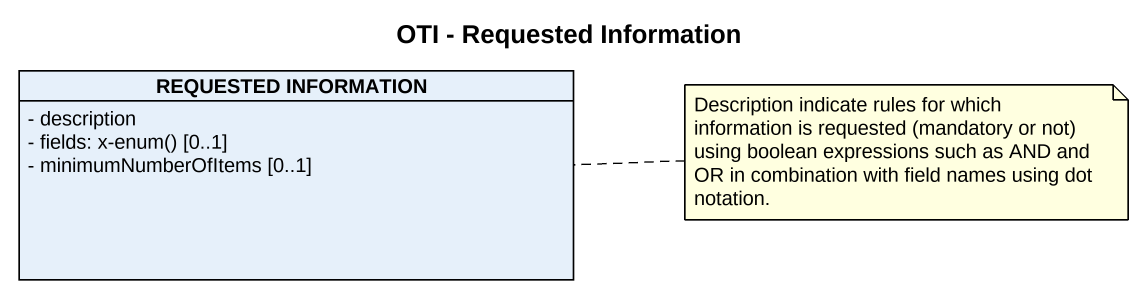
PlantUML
@startuml
title OTI - Requested Information
hide circle
hide empty members
skinparam classAttributeIconSize 0
class "REQUESTED INFORMATION" as REQUESTED_INFORMATION {
  - description
  {field} - fields: x-enum() [0..1]
  - minimumNumberOfItems [0..1]
}
note right of REQUESTED_INFORMATION : Description indicate rules for which information is requested (mandatory or not) using boolean expressions such as AND and OR in combination with field names using dot notation.
@enduml
